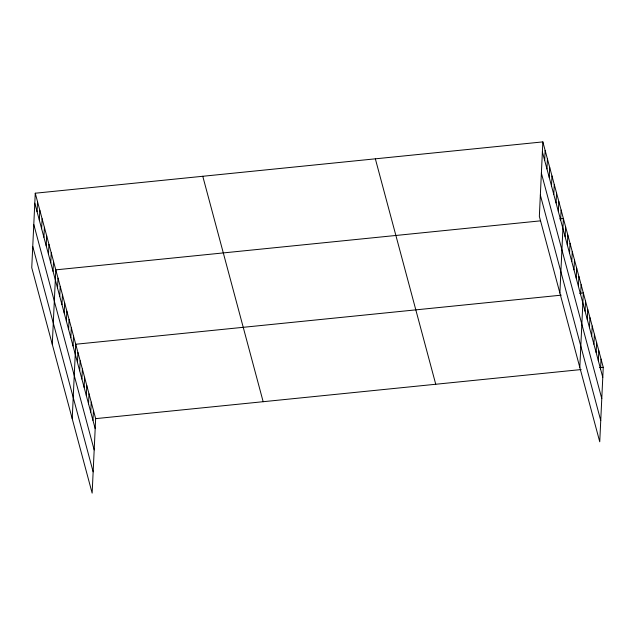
<?xml version="1.0" encoding="UTF-8"?>
<svg xmlns="http://www.w3.org/2000/svg" width="635" height="635" viewBox="0 0 635 635"><rect width="100%" height="100%" fill="white"/><g stroke="black" fill="none" stroke-linecap="round" stroke-linejoin="round"><path stroke-width="0.95" d="M35.258 193.215L31.75 267.684L92.146 493.109L95.655 418.64L35.258 193.215L542.854 141.891L603.25 367.316L599.742 441.785L539.345 216.36L542.854 141.891M37.068 211.725L37.544 201.732M39.354 220.242L39.822 210.248M41.632 228.759L42.108 218.765M43.918 237.276L44.386 227.274M46.196 245.793L46.672 235.791M48.482 254.31L48.951 244.308M50.76 262.819L51.237 252.825M53.046 271.335L53.515 261.342M52.284 344.329L55.793 269.859L540.377 220.861M57.539 288.123L58.007 278.122M59.753 296.386L60.222 286.393M61.968 304.649L62.436 294.656M64.183 312.92L64.651 302.919M66.397 321.183L66.865 311.19M68.612 329.446L69.08 319.453M70.826 337.717L71.295 327.716M73.041 345.98L73.509 335.986M72.215 418.719L75.724 344.249L561.229 295.164M77.47 362.514L77.938 352.512M79.685 370.776L80.153 360.783M81.899 379.039L82.367 369.046M84.114 387.31L84.582 377.309M86.328 395.573L86.797 385.58M88.543 403.836L89.011 393.843M90.757 412.107L91.226 402.106M92.972 420.37L93.44 410.377M544.663 160.401L545.14 150.408M546.949 168.918L547.418 158.925M549.227 177.435L549.704 167.442M551.513 185.952L551.982 175.958M553.791 194.469L554.26 184.475M556.069 202.986L556.546 192.984M558.356 211.503L558.824 201.501M560.634 220.02L561.11 210.018M559.88 293.005L563.388 218.535L559.705 218.908M565.134 236.799L565.602 226.798M567.349 245.062L567.817 235.069M569.563 253.325L570.032 243.332M571.778 261.596L572.246 251.595M573.992 269.859L574.461 259.866M576.207 278.122L576.675 268.129M578.422 286.393L578.89 276.392M580.636 294.656L581.104 284.663M579.811 367.395L583.319 292.925L579.636 293.299M585.065 311.19L585.533 301.188M587.28 319.453L587.748 309.459M589.494 327.716L589.963 317.722M591.709 335.986L592.177 325.993M593.923 344.249L594.392 334.256M596.138 352.52L596.606 342.519M598.353 360.783L598.821 350.79M600.567 369.046L601.035 359.053M95.655 418.64L581.16 369.554M599.567 367.689L603.25 367.316M542.385 151.884L602.782 377.317M541.377 173.164L601.774 398.589M540.345 195.088L600.742 420.513M375.349 158.829L435.745 384.254M202.771 176.276L263.16 401.701M34.79 203.208L95.186 428.633M33.79 224.488L94.178 449.913M32.75 246.404L93.147 471.829"/></g></svg>
